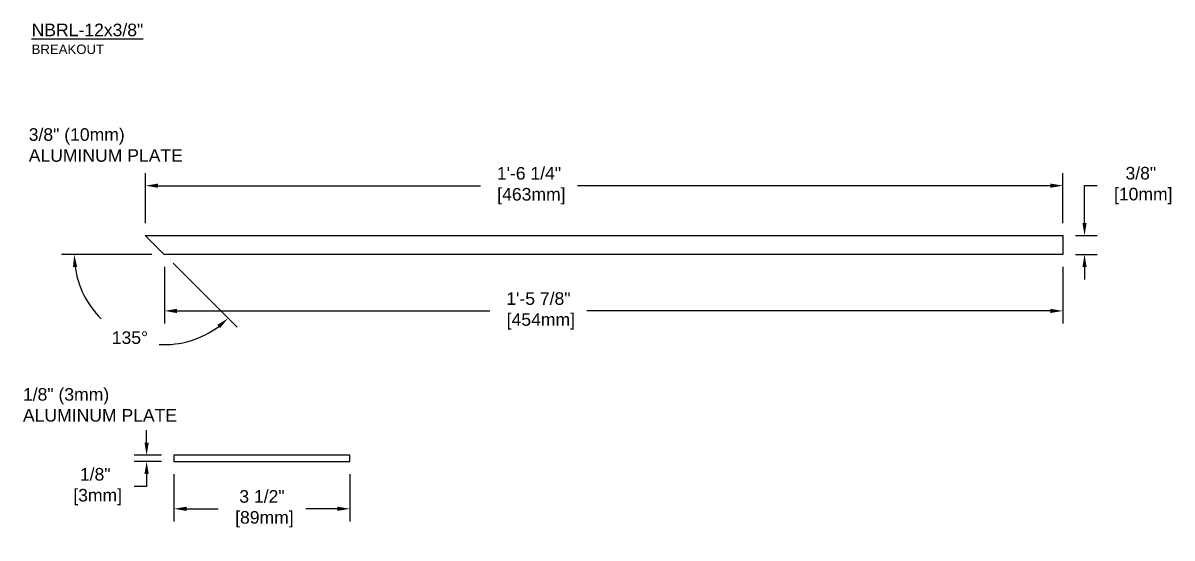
# Model space of a CAD drawing. Header units: inches. Extents: x -16.1 to 44.6, y -3.3 to 9.1.
# Drawn here: x 21.73 to 44.58, y -1.39 to 8.86 of the extents above; entities that cross this region are included whole.
import ezdxf

# ---------------------------------------------------------------- set-up
doc = ezdxf.new("R2010")
doc.units = ezdxf.units.IN
doc.header["$MEASUREMENT"] = 0
doc.layers.add('Dimensions', color=3, linetype='Continuous')
doc.layers.add('Text', color=2, linetype='Continuous')
doc.styles.add('Arial', font='arial.ttf')
doc.dimstyles.new('Arial', dxfattribs={"dimtxt": 0.25, "dimasz": 0.25, "dimexe": 0.25, "dimexo": 0.25, "dimgap": 0.25, "dimtad": 0, "dimtih": 1, "dimtoh": 1, "dimdec": 4, "dimzin": 0, "dimdsep": 46, "dimlunit": 4, "dimtxsty": 'Arial', "dimcen": 0.1875, "dimadec": 0, "dimazin": 0, "dimtfac": 1, "dimtdec": 4, "dimtofl": 0, "dimtmove": 0, "dimatfit": 3, "dimfxl": 0, "dimfrac": 2, "dimtolj": 1, "dimtzin": 0, "dimarcsym": 0})

# ---------------------------------------------------------------- blocks, each defined once
blk = doc.blocks.new('*D15')
at = {"layer": 'Defpoints', "color": 0}
for p in [(24.165, 4.63), (24.54, 4.255), (24.54, 4.255), (34.416, 4.255), (23.272, 2.987)]:
    blk.add_point(p, dxfattribs=at)
at = {"layer": 'Dimensions', "color": 0, "lineweight": -2}
for p, q in [((24.29, 4.255), (22.496, 4.255)), ((24.717, 4.078), (25.985, 2.81))]:
    blk.add_line(p, q, dxfattribs=at)
for start, end in [(187.9916, 225.5047), (266.6158, 307.0084)]:
    blk.add_arc((24.54, 4.255), 1.794, start, end, dxfattribs=at)
at = {"layer": 'Dimensions', "color": 0}
for points in [[(22.722, 4.003), (22.805, 4.009), (22.746, 4.255)], [(25.593, 2.854), (25.647, 2.791), (25.809, 2.987)]]:
    blk.add_solid(points, dxfattribs=at)
at = {"layer": 'Dimensions', "color": 0, "insert": (23.854, 2.598), "char_height": 0.25, "attachment_point": 5, "style": 'Arial'}
blk.add_mtext('\\A1;135°', dxfattribs=at)
blk = doc.blocks.new('*D25')
at = {"layer": 'Defpoints', "color": 0}
for p in [(42.409, 5.623), (24.165, 4.63), (42.409, 4.63)]:
    blk.add_point(p, dxfattribs=at)
at = {"layer": 'Dimensions', "color": 0, "lineweight": -2}
for p, q in [((24.165, 4.88), (24.165, 5.873)), ((42.409, 4.88), (42.409, 5.873)), ((24.415, 5.623), (30.824, 5.623)), ((42.159, 5.623), (32.757, 5.623))]:
    blk.add_line(p, q, dxfattribs=at)
at = {"layer": 'Dimensions', "color": 0}
for points in [[(24.415, 5.665), (24.415, 5.581), (24.165, 5.623)], [(42.159, 5.665), (42.159, 5.581), (42.409, 5.623)]]:
    blk.add_solid(points, dxfattribs=at)
at = {"layer": 'Dimensions', "color": 0, "insert": (31.79, 5.623), "char_height": 0.25, "attachment_point": 5, "style": 'Arial'}
blk.add_mtext('\\A1;1\'-6 1/4"\\P [463mm]', dxfattribs=at)
blk = doc.blocks.new('*D26')
at = {"layer": 'Defpoints', "color": 0}
for p in [(24.54, 4.255), (42.409, 4.255), (42.409, 3.131)]:
    blk.add_point(p, dxfattribs=at)
at = {"layer": 'Dimensions', "color": 0, "lineweight": -2}
for p, q in [((24.54, 4.005), (24.54, 2.881)), ((42.409, 4.005), (42.409, 2.881)), ((24.79, 3.131), (31.011, 3.131)), ((42.159, 3.131), (32.944, 3.131))]:
    blk.add_line(p, q, dxfattribs=at)
at = {"layer": 'Dimensions', "color": 0}
for points in [[(24.79, 3.172), (24.79, 3.089), (24.54, 3.131)], [(42.159, 3.172), (42.159, 3.089), (42.409, 3.131)]]:
    blk.add_solid(points, dxfattribs=at)
at = {"layer": 'Dimensions', "color": 0, "insert": (31.978, 3.131), "char_height": 0.25, "attachment_point": 5, "style": 'Arial'}
blk.add_mtext('\\A1;1\'-5 7/8"\\P [454mm]', dxfattribs=at)
blk = doc.blocks.new('*D27')
at = {"layer": 'Defpoints', "color": 0}
for p in [(42.409, 4.63), (42.84, 4.63), (42.409, 4.255)]:
    blk.add_point(p, dxfattribs=at)
at = {"layer": 'Dimensions', "color": 0, "lineweight": -2}
for p, q in [((42.84, 4.88), (42.84, 5.626)), ((42.84, 5.626), (43.09, 5.626)), ((42.659, 4.63), (43.09, 4.63)), ((42.659, 4.255), (43.09, 4.255)), ((42.84, 4.005), (42.84, 3.755))]:
    blk.add_line(p, q, dxfattribs=at)
at = {"layer": 'Dimensions', "color": 0}
for points in [[(42.798, 4.88), (42.881, 4.88), (42.84, 4.63)], [(42.798, 4.005), (42.881, 4.005), (42.84, 4.255)]]:
    blk.add_solid(points, dxfattribs=at)
at = {"layer": 'Dimensions', "color": 0, "insert": (43.959, 5.626), "char_height": 0.25, "attachment_point": 5, "style": 'Arial'}
blk.add_mtext('\\A1;3/8"\\P [10mm]', dxfattribs=at)
blk = doc.blocks.new('*D33')
at = {"layer": 'Defpoints', "color": 0}
for p in [(24.73, 0.135), (28.23, 0.135), (28.23, -0.806)]:
    blk.add_point(p, dxfattribs=at)
at = {"layer": 'Dimensions', "color": 0, "lineweight": -2}
for p, q in [((24.73, -0.115), (24.73, -1.056)), ((28.23, -0.115), (28.23, -1.056)), ((24.98, -0.806), (25.611, -0.806)), ((27.98, -0.806), (27.35, -0.806))]:
    blk.add_line(p, q, dxfattribs=at)
at = {"layer": 'Dimensions', "color": 0}
for points in [[(24.98, -0.764), (24.98, -0.848), (24.73, -0.806)], [(27.98, -0.764), (27.98, -0.848), (28.23, -0.806)]]:
    blk.add_solid(points, dxfattribs=at)
at = {"layer": 'Dimensions', "color": 0, "insert": (26.48, -0.806), "char_height": 0.25, "attachment_point": 5, "style": 'Arial'}
blk.add_mtext('\\A1;3 1/2"\\P [89mm]', dxfattribs=at)
blk = doc.blocks.new('*D34')
at = {"layer": 'Defpoints', "color": 0}
for p in [(24.73, 0.26), (24.186, 0.135), (24.73, 0.135)]:
    blk.add_point(p, dxfattribs=at)
at = {"layer": 'Dimensions', "color": 0, "lineweight": -2}
for p, q in [((24.186, 0.51), (24.186, 0.76)), ((24.48, 0.26), (23.936, 0.26)), ((24.48, 0.135), (23.936, 0.135)), ((24.186, -0.115), (24.186, -0.365)), ((24.186, -0.365), (23.936, -0.365))]:
    blk.add_line(p, q, dxfattribs=at)
at = {"layer": 'Dimensions', "color": 0}
for points in [[(24.144, 0.51), (24.228, 0.51), (24.186, 0.26)], [(24.144, -0.115), (24.228, -0.115), (24.186, 0.135)]]:
    blk.add_solid(points, dxfattribs=at)
at = {"layer": 'Dimensions', "color": 0, "insert": (23.164, -0.365), "char_height": 0.25, "attachment_point": 5, "style": 'Arial'}
blk.add_mtext('\\A1;1/8"\\P [3mm]', dxfattribs=at)

msp = doc.modelspace()

# ---------------------------------------------------------------- linework, layer by layer
for points in [[(24.15901, 4.63009), (42.40906, 4.63009), (42.40906, 4.25509), (24.53401, 4.25509)], [(24.73023, 0.1348), (28.23023, 0.1348), (28.23023, 0.2598), (24.73023, 0.2598)], [(24.73023, 0.1348), (28.23023, 0.1348), (28.23023, 0.2598), (24.73023, 0.2598)]]:
    msp.add_lwpolyline(points, close=True)

# ---------------------------------------------------------------- texts
at = {"layer": 'Text', "insert": (21.89882, 8.84696), "char_height": 0.25, "width": 3.010052, "attachment_point": 1, "style": 'Arial'}
msp.add_mtext('{\\LNBRL-12x3/8"\\P\\H0.75x;\\lBREAKOUT}', dxfattribs=at)
at = {"layer": 'Text', "char_height": 0.25, "attachment_point": 4, "style": 'Arial'}
for s, insert in [('3/8" (10mm)\\PALUMINUM PLATE', (21.84124, 6.43056)), ('1/8" (3mm)\\PALUMINUM PLATE', (21.72631, 1.26047))]:
    msp.add_mtext(s, dxfattribs=dict(at, insert=insert))

# ---------------------------------------------------------------- dimensions: what is measured, and where the dimension line sits
at = {"layer": 'Dimensions'}
for base, p1, p2, picture, middle in [((42.40906, 5.62302), (24.16522, 4.63009), (42.40906, 4.63009), '*D25', (31.7904, 5.62302)), ((42.40906, 3.13053), (24.54022, 4.25509), (42.40906, 4.25509), '*D26', (31.9779, 3.13053)), ((28.23023, -0.80607), (24.73023, 0.1348), (28.23023, 0.1348), '*D33', (26.48023, -0.80607))]:
    dim = msp.add_linear_dim(base=base, p1=p1, p2=p2, dimstyle='Arial', override={"dimpost": '\\X'}, dxfattribs=at)
    dim.commit()
    dim.dimension.update_dxf_attribs({"geometry": picture, "text_midpoint": middle, "dimtype": 160})
for base, p1, p2, picture, middle in [((42.83973, 4.63009), (42.40906, 4.25509), (42.40906, 4.63009), '*D27', (43.9591, 5.62619)), ((24.18613, 0.1348), (24.73023, 0.2598), (24.73023, 0.1348), '*D34', (23.16388, -0.3652))]:
    dim = msp.add_linear_dim(base=base, p1=p1, p2=p2, angle=90, dimstyle='Arial', override={"dimpost": '\\X'}, dxfattribs=at)
    dim.commit()
    dim.dimension.update_dxf_attribs({"geometry": picture, "text_midpoint": middle, "dimtype": 160})
dim = msp.add_angular_dim_2l(base=(23.2718, 2.98666), line1=((34.41558, 4.25509), (24.54022, 4.25509)), line2=((24.54022, 4.25509), (24.16522, 4.63009)), dimstyle='Arial', override={"dimpost": '\\X'}, dxfattribs=at)
dim.commit()
dim.dimension.update_dxf_attribs({"geometry": '*D15', "text_midpoint": (23.85376, 2.59781)})

doc.saveas('drawing.dxf')
